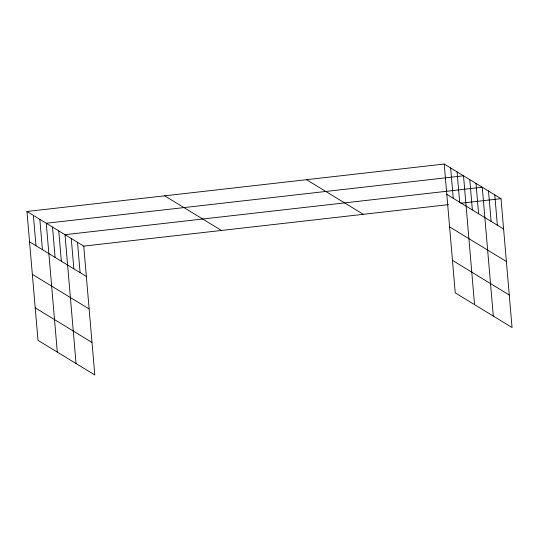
<?xml version="1.0" encoding="UTF-8"?>
<svg xmlns="http://www.w3.org/2000/svg" width="539" height="539" viewBox="0 0 539 539"><rect width="100%" height="100%" fill="white"/><g stroke="black" fill="none" stroke-linecap="round" stroke-linejoin="round"><path stroke-width="0.81" d="M26.95 211.483L83.747 246.114L94.797 374.969L37.999 340.338L26.95 211.483L444.203 164.031L501 198.662L512.05 327.517L455.253 292.886L444.203 164.031M83.747 246.114L448.549 204.625M460.845 203.223L501 198.662M446.804 194.377L503.608 229.008M449.593 226.885L506.39 261.516M452.464 260.377L509.261 295.008M306.509 179.689L363.306 214.32M164.644 195.825L221.441 230.449M29.551 241.829L86.348 276.46M32.34 274.338L89.137 308.968M35.21 307.83L92.007 342.46M494.755 194.848L497.356 225.194M488.509 191.042L491.11 221.388M493.306 316.09L482.257 187.228L65.003 234.681L76.053 363.542M476.011 183.422L478.612 213.767M469.765 179.615L472.366 209.961M474.563 304.663L463.513 175.802L46.26 223.254L57.309 352.115M457.079 171.88L459.679 202.226M450.644 167.952L453.245 198.305M77.501 242.301L80.102 272.646M71.256 238.494L73.856 268.84M58.758 230.874L61.358 261.22M52.512 227.067L55.113 257.413M39.825 219.333L42.426 249.678M33.384 215.405L35.992 245.757"/></g></svg>
